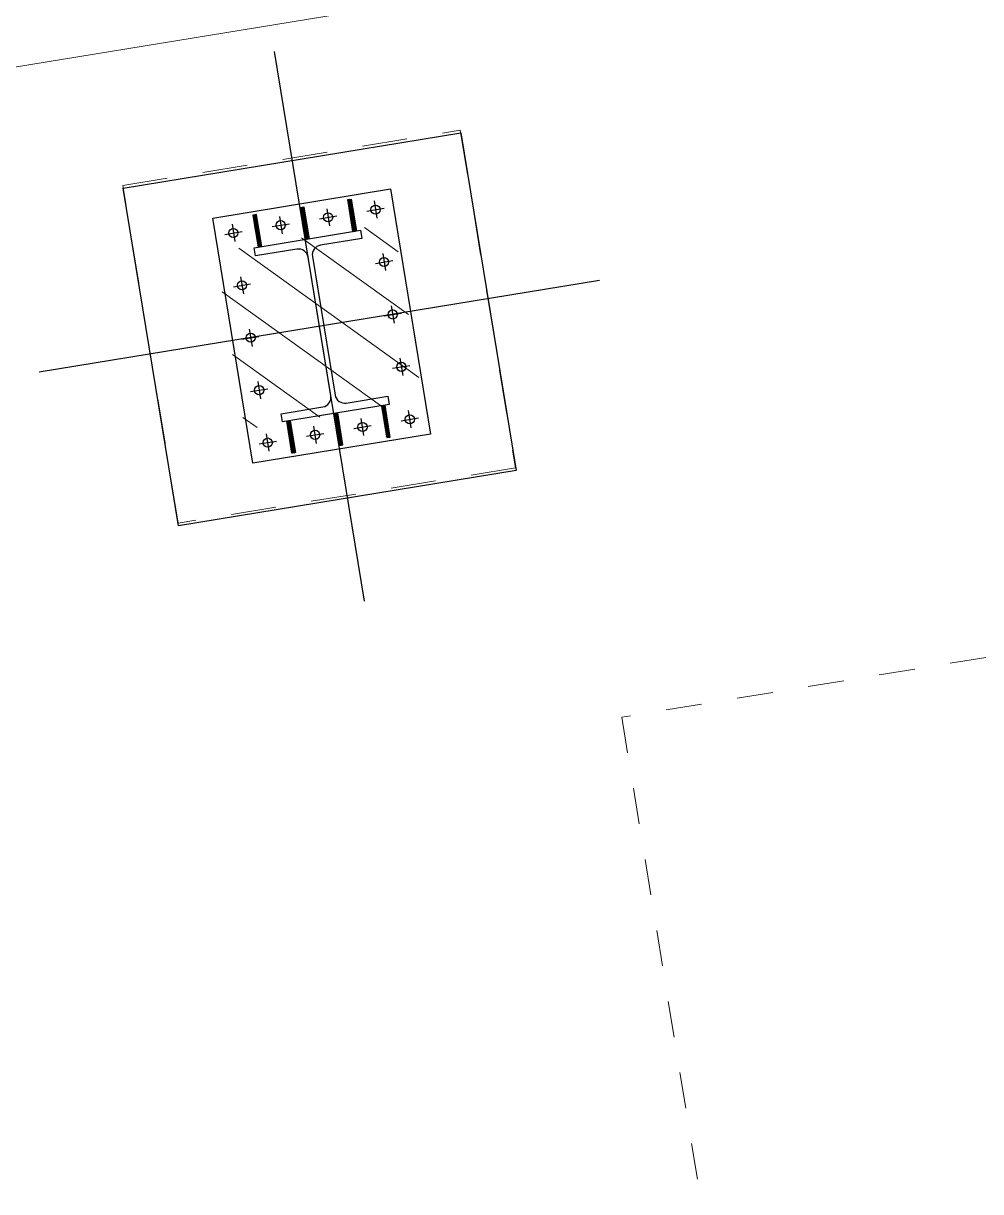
# Model space of a CAD drawing. Header units: metres. Extents: x 2 to 659295185, y -28 to 1124222152.
# Drawn here: x 655594.461 to 655597.12, y 1126544.071 to 1126547.316 of the extents above; entities that cross this region are included whole.
import ezdxf

# ---------------------------------------------------------------- set-up
doc = ezdxf.new("R2010")
doc.units = ezdxf.units.M
doc.header["$MEASUREMENT"] = 0
for name, pattern in [('CCSM_C1_CUERPO CK$0$CONTINUA', [0]), ('CCSM_C1_CUERPO CK$0$DASHED', [0.75, 0.5, -0.25]), ('CCSM_C1_CUERPO CK$0$DASHED2', [0.375, 0.25, -0.125]), ('CCSM_C1_CUERPO CK$0$HIDDEN2', [0.1875, 0.125, -0.0625])]:
    doc.linetypes.add(name, pattern=pattern)
doc.layers.get('0').update_dxf_attribs({"linetype": 'CONTINUOUS'})
for name, color, linetype in [('CCSM_C1_CUERPO CK$0$A-EQUIPOS', 9, 'CONTINUOUS'), ('CCSM_C1_CUERPO CK$0$A-ESTRUCTURA DE FACHADA DE VIDRIO', 5, 'CONTINUOUS'), ('CCSM_C1_CUERPO CK$0$A-PARED', 2, 'CCSM_C1_CUERPO CK$0$CONTINUA'), ('CCSM_C1_CUERPO CK$0$A-PROYECCIONES SUP', 5, 'CCSM_C1_CUERPO CK$0$DASHED'), ('CCSM_C1_CUERPO CK$0$A-VISTA 4', 8, 'CONTINUOUS')]:
    doc.layers.add(name, color=color, linetype=linetype)

# ---------------------------------------------------------------- blocks, each defined once
blk = doc.blocks.new('CCSM_C1_CUERPO CK$0$500')
at = {"flags": 128}
blk.add_lwpolyline([(-0.15, 0), (0.15, 0), (0.15, -0.023), (0.033, -0.023, 0.414214), (0.006, -0.05), (0.006, -0.44, 0.414214), (0.033, -0.467), (0.15, -0.467), (0.15, -0.49), (-0.15, -0.49), (-0.15, -0.467), (-0.033, -0.467, 0.414214), (-0.006, -0.44), (-0.006, -0.05, 0.414214), (-0.033, -0.023), (-0.15, -0.023)], format="xyb", close=True, dxfattribs=at)
blk = doc.blocks.new('CCSM_C1_CUERPO CK$0$PLANCHA')
h = blk.add_hatch()
h.set_pattern_fill('ANSI32', color=256, scale=0.01, style=0)
h.set_pattern_definition([(225, (388.9419015, 49.8049035), (0.00265165043, -0.00265165043), []), (225, (388.9401337, 49.8049035), (0.00265165043, -0.00265165043), [])])
h.paths.add_polyline_path([(135.5904, 16.7843), (135.6004, 16.7843), (135.6004, 16.8743), (135.5904, 16.8743)])
h = blk.add_hatch()
h.set_pattern_fill('ANSI32', color=256, scale=0.01, style=0)
h.set_pattern_definition([(225, (389.0752348, 49.8049035), (0.00265165043, -0.00265165043), []), (225, (389.073467, 49.8049035), (0.00265165043, -0.00265165043), [])])
h.paths.add_polyline_path([(135.7237, 16.7843), (135.7337, 16.7843), (135.7337, 16.8743), (135.7237, 16.8743)])
h = blk.add_hatch()
h.set_pattern_fill('ANSI32', color=256, scale=0.01, style=0)
h.set_pattern_definition([(315, (-117.484444, 49.8049035), (-0.00265165043, -0.00265165043), []), (315, (-117.4826764, 49.8049035), (-0.00265165043, -0.00265165043), [])])
h.paths.add_polyline_path([(135.8671, 16.7843), (135.8571, 16.7843), (135.8571, 16.8743), (135.8671, 16.8743)])
h = blk.add_hatch()
h.set_pattern_fill('ANSI32', color=256, scale=0.01, style=0)
h.set_pattern_definition([(135, (388.9419015, -16.7263742), (0.00265165043, 0.00265165043), []), (135, (388.9401337, -16.7263742), (0.00265165043, 0.00265165043), [])])
h.paths.add_polyline_path([(135.5904, 16.2943), (135.6004, 16.2943), (135.6004, 16.2043), (135.5904, 16.2043)])
h = blk.add_hatch()
h.set_pattern_fill('ANSI32', color=256, scale=0.01, style=0)
h.set_pattern_definition([(135, (389.0752348, -16.7263742), (0.00265165043, 0.00265165043), []), (135, (389.073467, -16.7263742), (0.00265165043, 0.00265165043), [])])
h.paths.add_polyline_path([(135.7237, 16.2943), (135.7337, 16.2943), (135.7337, 16.2043), (135.7237, 16.2043)])
h = blk.add_hatch()
h.set_pattern_fill('ANSI32', color=256, scale=0.01, style=0)
h.set_pattern_definition([(45, (-117.484444, -16.7263742), (-0.00265165043, 0.00265165043), []), (45, (-117.4826764, -16.7263742), (-0.00265165043, 0.00265165043), [])])
h.paths.add_polyline_path([(135.8671, 16.2943), (135.8571, 16.2943), (135.8571, 16.2043), (135.8671, 16.2043)])
for p, q in [((135.5287, 16.8585), (135.5287, 16.81)), ((135.6621, 16.8585), (135.6621, 16.81)), ((135.7954, 16.8585), (135.7954, 16.81)), ((135.7954, 16.8585), (135.7954, 16.81)), ((135.9287, 16.8585), (135.9287, 16.81)), ((135.9287, 16.8585), (135.9287, 16.81)), ((135.553, 16.8343), (135.5045, 16.8343)), ((135.6863, 16.8343), (135.6378, 16.8343)), ((135.8197, 16.8343), (135.7711, 16.8343)), ((135.8197, 16.8343), (135.7711, 16.8343)), ((135.953, 16.8343), (135.9045, 16.8343)), ((135.953, 16.8343), (135.9045, 16.8343)), ((135.5287, 16.6625), (135.5287, 16.711)), ((135.9287, 16.6625), (135.9287, 16.711)), ((135.9287, 16.6625), (135.9287, 16.711)), ((135.553, 16.6868), (135.5045, 16.6868)), ((135.953, 16.6868), (135.9045, 16.6868)), ((135.953, 16.6868), (135.9045, 16.6868)), ((135.5287, 16.515), (135.5287, 16.5635)), ((135.9287, 16.515), (135.9287, 16.5635)), ((135.9287, 16.515), (135.9287, 16.5635)), ((135.553, 16.5393), (135.5045, 16.5393)), ((135.953, 16.5393), (135.9045, 16.5393)), ((135.953, 16.5393), (135.9045, 16.5393)), ((135.553, 16.3918), (135.5045, 16.3918)), ((135.5287, 16.3675), (135.5287, 16.416)), ((135.953, 16.3918), (135.9045, 16.3918)), ((135.953, 16.3918), (135.9045, 16.3918)), ((135.9287, 16.3675), (135.9287, 16.416)), ((135.9287, 16.3675), (135.9287, 16.416)), ((135.5287, 16.22), (135.5287, 16.2685)), ((135.6621, 16.22), (135.6621, 16.2685)), ((135.7954, 16.22), (135.7954, 16.2685)), ((135.7954, 16.22), (135.7954, 16.2685)), ((135.9287, 16.22), (135.9287, 16.2685)), ((135.9287, 16.22), (135.9287, 16.2685)), ((135.553, 16.2443), (135.5045, 16.2443)), ((135.6863, 16.2443), (135.6378, 16.2443)), ((135.8197, 16.2443), (135.7711, 16.2443)), ((135.8197, 16.2443), (135.7711, 16.2443)), ((135.953, 16.2443), (135.9045, 16.2443)), ((135.953, 16.2443), (135.9045, 16.2443))]:
    blk.add_line(p, q)
for points in [[(135.4787, 16.8843), (135.9787, 16.8843), (135.9787, 16.1943), (135.4787, 16.1943)], [(135.6004, 16.8743), (135.5904, 16.8743), (135.5904, 16.7843), (135.6004, 16.7843)], [(135.7337, 16.8743), (135.7237, 16.8743), (135.7237, 16.7843), (135.7337, 16.7843)], [(135.8571, 16.8743), (135.8671, 16.8743), (135.8671, 16.7843), (135.8571, 16.7843)], [(135.6004, 16.2043), (135.5904, 16.2043), (135.5904, 16.2943), (135.6004, 16.2943)], [(135.7337, 16.2043), (135.7237, 16.2043), (135.7237, 16.2943), (135.7337, 16.2943)], [(135.8571, 16.2043), (135.8671, 16.2043), (135.8671, 16.2943), (135.8571, 16.2943)]]:
    blk.add_lwpolyline(points, close=True)
for centre in [(135.5287, 16.8343), (135.6621, 16.8343), (135.7954, 16.8343), (135.7954, 16.8343), (135.9287, 16.8343), (135.9287, 16.8343), (135.5287, 16.6868), (135.9287, 16.6868), (135.9287, 16.6868), (135.5287, 16.5393), (135.9287, 16.5393), (135.9287, 16.5393), (135.5287, 16.3918), (135.9287, 16.3918), (135.9287, 16.3918), (135.5287, 16.2443), (135.6621, 16.2443), (135.7954, 16.2443), (135.7954, 16.2443), (135.9287, 16.2443), (135.9287, 16.2443)]:
    blk.add_circle(centre, 0.0127)
blk.add_blockref('CCSM_C1_CUERPO CK$0$500', (135.7287, 16.7843))

msp = doc.modelspace()

# ---------------------------------------------------------------- hatches: boundary and pattern name
at = {"layer": 'CCSM_C1_CUERPO CK$0$A-ESTRUCTURA DE FACHADA DE VIDRIO', "lineweight": 5}
h = msp.add_hatch(dxfattribs=at)
h.set_pattern_fill('ANSI31', color=8, angle=0.0001, style=0)
h.set_pattern_definition([(324.308143966, (-0.44633, -9.2109), (0.072928221479, 0.101520806986), [])])
h.paths.add_polyline_path([(655595.4887, 1126546.7619), (655595.5696, 1126546.2685), (655595.0762, 1126546.1876), (655594.9953, 1126546.681)])

# ---------------------------------------------------------------- linework, layer by layer
at = {"color": 5}
for p, q in [((655595.1575, 1126547.2381), (655595.4078, 1126545.7111)), ((655595.1575, 1126547.2381), (655595.4078, 1126545.7111)), ((655596.0611, 1126546.6022), (655594.5042, 1126546.347)), ((655596.0611, 1126546.6022), (655594.5042, 1126546.347))]:
    msp.add_line(p, q, dxfattribs=at)
at = {"color": 8}
msp.add_lwpolyline([(655595.6759, 1126547.0119), (655595.8296, 1126546.0744), (655594.8921, 1126545.9207), (655594.7384, 1126546.8582)], close=True, dxfattribs=at)
msp.add_lwpolyline([(655595.6759, 1126547.0119), (655595.8296, 1126546.0744), (655594.8921, 1126545.9207), (655594.7384, 1126546.8582)], close=True, dxfattribs=at)
at = {"layer": 'CCSM_C1_CUERPO CK$0$A-PARED', "lineweight": 5}
msp.add_lwpolyline([(655594.6906, 1126515.6193), (655589.644, 1126546.4084), (655590.468, 1126546.5435), (655590.468, 1126546.5435), (655609.558, 1126549.6725)], dxfattribs=at)
at = {"layer": 'CCSM_C1_CUERPO CK$0$A-PROYECCIONES SUP', "color": 5, "linetype": 'CCSM_C1_CUERPO CK$0$DASHED2', "lineweight": 5, "ltscale": 0.2}
msp.add_lwpolyline([(655603.5403, 1126542.3325), (655602.8583, 1126546.493), (655596.1232, 1126545.389), (655596.8052, 1126541.2285)], close=True, dxfattribs=at)
at = {"layer": 'CCSM_C1_CUERPO CK$0$A-VISTA 4', "color": 8, "linetype": 'CCSM_C1_CUERPO CK$0$HIDDEN2', "lineweight": 5, "elevation": 4.93}
msp.add_lwpolyline([(655595.6745, 1126547.0191), (655595.8282, 1126546.0816), (655594.8907, 1126545.9279), (655594.7371, 1126546.8654)], close=True, dxfattribs=at)

# ---------------------------------------------------------------- block references
at = {"layer": 'CCSM_C1_CUERPO CK$0$A-EQUIPOS', "lineweight": 5, "rotation": 189.3081439165973}
msp.add_blockref('CCSM_C1_CUERPO CK$0$PLANCHA', (655726.5558, 1126584.75), dxfattribs=at)

doc.saveas('drawing.dxf')
